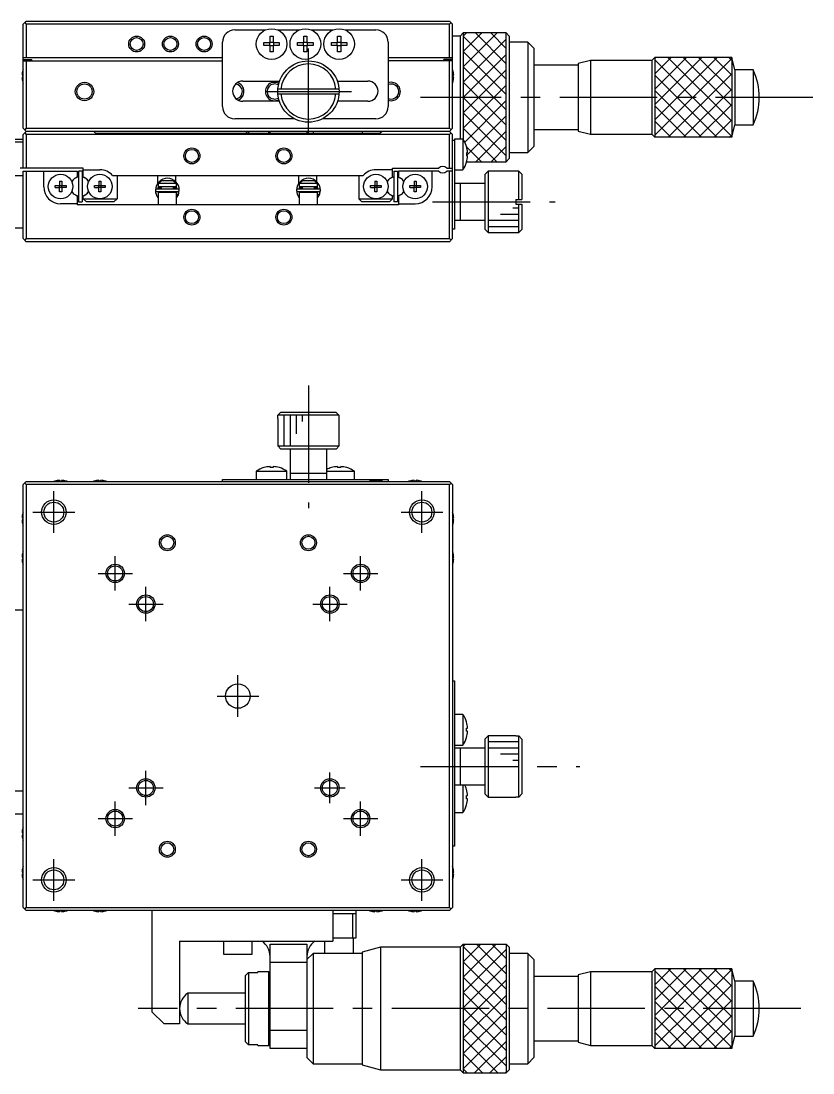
# Model space of a CAD drawing. Extents: x 0 to 444, y -8 to 265.
# Drawn here: x 89.4 to 218.5, y 93.3 to 264.9 of the extents above; entities that cross this region are included whole.
import ezdxf

# ---------------------------------------------------------------- set-up
doc = ezdxf.new("R2010")
doc.units = 0
doc.header["$LTSCALE"] = 0.5
doc.linetypes.add('CENTER', pattern=[50.8, 31.75, -6.35, 6.35, -6.35])
for name, color, linetype in [('MSM_CENTER', 1, 'CENTER'), ('MSM_CONTINUOUS', 7, 'CONTINUOUS'), ('MSM_NARROW', 5, 'CONTINUOUS')]:
    doc.layers.add(name, color=color, linetype=linetype)

msp = doc.modelspace()

# ---------------------------------------------------------------- linework, layer by layer
at = {"layer": 'MSM_CENTER'}
for p, q in [((136.225, 246.45), (136.225, 260.45)), ((129.225, 253.45), (143.225, 253.45)), ((218.475, 252.5), (154.475, 252.5)), ((156.475, 235.45), (176.475, 235.45)), ((136.225, 205.475), (136.225, 185.475)), ((94.725, 181.425), (94.725, 188.225)), ((154.725, 181.425), (154.725, 188.225)), ((91.325, 184.825), (98.125, 184.825)), ((151.325, 184.825), (158.125, 184.825)), ((104.725, 172.025), (104.725, 177.625)), ((144.725, 172.025), (144.725, 177.625)), ((101.925, 174.825), (107.525, 174.825)), ((141.925, 174.825), (147.525, 174.825)), ((109.725, 167.025), (109.725, 172.625)), ((139.725, 167.025), (139.725, 172.625)), ((106.925, 169.825), (112.525, 169.825)), ((136.925, 169.825), (142.525, 169.825)), ((124.725, 151.425), (124.725, 158.225)), ((121.325, 154.825), (128.125, 154.825)), ((109.725, 137.025), (109.725, 142.625)), ((154.475, 143.325), (180.475, 143.325)), ((139.725, 137.325), (139.725, 142.325)), ((106.925, 139.825), (112.525, 139.825)), ((137.225, 139.825), (142.225, 139.825)), ((104.725, 132.025), (104.725, 137.625)), ((144.725, 132.025), (144.725, 137.625)), ((101.925, 134.825), (107.525, 134.825)), ((141.925, 134.825), (147.525, 134.825)), ((94.725, 121.425), (94.725, 128.225)), ((154.725, 121.425), (154.725, 128.225)), ((91.325, 124.825), (98.125, 124.825)), ((151.325, 124.825), (158.125, 124.825)), ((216.475, 103.825), (108.475, 103.825))]:
    msp.add_line(p, q, dxfattribs=at)
at = {"layer": 'MSM_CONTINUOUS'}
for p, q in [((89.725, 264.45), (90.225, 264.95)), ((89.725, 247.45), (89.725, 264.45)), ((89.975, 264.7), (90.225, 264.45)), ((90.225, 264.95), (159.225, 264.95)), ((159.225, 264.45), (90.225, 264.45)), ((90.225, 264.45), (90.225, 258.95)), ((159.225, 264.95), (159.725, 264.45)), ((159.225, 264.45), (159.475, 264.7)), ((159.225, 258.95), (159.225, 264.45)), ((159.725, 247.45), (159.725, 264.45)), ((124.225, 263.5), (129.245204, 263.5)), ((131.204796, 263.5), (134.745204, 263.5)), ((136.704796, 263.5), (140.245204, 263.5)), ((142.204796, 263.5), (147.225, 263.5)), ((161.475, 263), (160.975, 262.5)), ((161.475, 263), (161.475, 245.610394)), ((168.475, 263), (161.475, 263)), ((168.975, 262.5), (168.475, 263)), ((168.475, 242), (168.475, 263)), ((122.225, 251), (122.225, 261.5)), ((128.96641, 260.94), (128.96641, 261.46)), ((128.96641, 261.46), (129.965, 261.46)), ((129.965, 260.94), (128.96641, 260.94)), ((129.923625, 260.94), (129.923625, 261.46)), ((129.965, 262.45859), (130.485, 262.45859)), ((129.965, 261.46), (129.965, 262.45859)), ((129.965, 261.501375), (130.485, 261.501375)), ((129.965, 259.94141), (129.965, 260.94)), ((130.485, 260.898625), (129.965, 260.898625)), ((130.485, 262.45859), (130.485, 261.46)), ((130.485, 261.46), (131.48359, 261.46)), ((130.485, 260.94), (130.485, 259.94141)), ((131.48359, 260.94), (130.485, 260.94)), ((130.526375, 261.46), (130.526375, 260.94)), ((131.48359, 261.46), (131.48359, 260.94)), ((134.46641, 260.94), (134.46641, 261.46)), ((134.46641, 261.46), (135.465, 261.46)), ((135.465, 260.94), (134.46641, 260.94)), ((135.423625, 260.94), (135.423625, 261.46)), ((135.465, 262.45859), (135.985, 262.45859)), ((135.465, 261.46), (135.465, 262.45859)), ((135.465, 261.501375), (135.985, 261.501375)), ((135.465, 259.94141), (135.465, 260.94)), ((135.985, 260.898625), (135.465, 260.898625)), ((135.985, 262.45859), (135.985, 261.46)), ((135.985, 261.46), (136.98359, 261.46)), ((135.985, 260.94), (135.985, 259.94141)), ((136.98359, 260.94), (135.985, 260.94)), ((136.026375, 261.46), (136.026375, 260.94)), ((136.98359, 261.46), (136.98359, 260.94)), ((139.96641, 260.94), (139.96641, 261.46)), ((139.96641, 261.46), (140.965, 261.46)), ((140.965, 260.94), (139.96641, 260.94)), ((140.923625, 260.94), (140.923625, 261.46)), ((140.965, 262.45859), (141.485, 262.45859)), ((140.965, 261.46), (140.965, 262.45859)), ((140.965, 261.501375), (141.485, 261.501375)), ((140.965, 259.94141), (140.965, 260.94)), ((141.485, 260.898625), (140.965, 260.898625)), ((141.485, 262.45859), (141.485, 261.46)), ((141.485, 261.46), (142.48359, 261.46)), ((141.485, 260.94), (141.485, 259.94141)), ((142.48359, 260.94), (141.485, 260.94)), ((141.526375, 261.46), (141.526375, 260.94)), ((142.48359, 261.46), (142.48359, 260.94)), ((149.225, 261.5), (149.225, 251)), ((160.975, 262.5), (159.725, 262.5)), ((160.975, 262.5), (160.975, 245.7)), ((168.975, 262.5), (168.975, 242.5)), ((171.975, 261.5), (168.975, 261.5)), ((171.975, 261.5), (171.975, 243.5)), ((172.975, 260.5), (171.975, 261.5)), ((130.485, 259.94141), (129.965, 259.94141)), ((135.985, 259.94141), (135.465, 259.94141)), ((141.485, 259.94141), (140.965, 259.94141)), ((172.975, 260.5), (172.975, 244.5)), ((122.225, 258.95), (89.725, 258.95)), ((89.725, 258.7), (91.125, 258.7)), ((89.725, 258.45), (122.225, 258.45)), ((90.225, 258.45), (90.225, 247.45)), ((91.125, 258.45), (91.125, 258.7)), ((159.725, 258.95), (149.225, 258.95)), ((159.725, 258.45), (149.225, 258.45)), ((159.725, 258.7), (158.325, 258.7)), ((158.325, 258.45), (158.325, 258.7)), ((159.225, 247.45), (159.225, 258.45)), ((180.225, 257.75), (172.975, 257.75)), ((182.225, 258.5), (180.225, 258)), ((180.225, 258), (180.225, 247)), ((182.225, 258.5), (182.225, 246.5)), ((192.225, 258.5), (182.225, 258.5)), ((192.725, 259), (192.225, 258.5)), ((192.225, 258.5), (192.225, 246.5)), ((192.725, 259), (192.725, 246)), ((205.225, 259), (192.725, 259)), ((205.225, 259), (205.225, 246)), ((205.725, 257), (205.225, 259)), ((89.535141, 256.13), (89.655478, 256.13)), ((89.655478, 255.77), (89.535141, 255.77)), ((89.650856, 256.838616), (89.655478, 256.836361)), ((89.655478, 256.13), (89.655478, 255.77)), ((159.794522, 256.836361), (159.799144, 256.838616)), ((159.794522, 256.13), (159.914859, 256.13)), ((159.794522, 255.77), (159.794522, 256.13)), ((159.914859, 255.77), (159.794522, 255.77)), ((205.725, 257), (205.725, 248)), ((208.711833, 257), (205.725, 257)), ((208.711833, 257), (208.711833, 248)), ((89.655478, 255.063639), (89.650856, 255.061384)), ((125.525, 255.15), (131.522873, 255.15)), ((140.927127, 255.15), (145.925, 255.15)), ((159.799144, 255.061384), (159.794522, 255.063639)), ((141.208974, 253.85), (131.241026, 253.85)), ((131.241026, 253.05), (141.208974, 253.05)), ((131.487912, 251.85), (125.525, 251.85)), ((145.925, 251.85), (140.962088, 251.85)), ((133.945197, 249), (124.225, 249)), ((147.225, 249), (138.504803, 249)), ((90.225, 246.95), (89.725, 247.45)), ((90.225, 247.45), (89.975, 247.2)), ((90.225, 247.45), (159.225, 247.45)), ((159.475, 247.2), (159.225, 247.45)), ((159.725, 247.45), (159.225, 246.95)), ((172.975, 247.25), (180.225, 247.25)), ((205.225, 246), (205.725, 248)), ((205.725, 248), (208.711833, 248)), ((71.225, 245.7), (89.725, 245.7)), ((89.725, 246.45), (90.225, 246.95)), ((89.725, 240.95), (89.725, 246.45)), ((89.975, 246.7), (90.225, 246.45)), ((159.225, 246.95), (90.225, 246.95)), ((159.225, 246.45), (90.225, 246.45)), ((90.225, 246.45), (90.225, 240.95)), ((101.225, 246.95), (101.575, 246.6)), ((147.875, 246.6), (101.575, 246.6)), ((126.025, 246.95), (126.375, 246.6)), ((126.475, 246.95), (126.475, 246.6)), ((129.775, 246.6), (129.775, 246.95)), ((129.875, 246.6), (129.975, 246.7)), ((129.975, 246.6), (129.975, 246.95)), ((135.975, 246.95), (135.975, 246.6)), ((136.975, 246.95), (136.975, 246.6)), ((144.975, 246.95), (144.975, 246.6)), ((148.225, 246.95), (147.875, 246.6)), ((147.975, 246.95), (147.975, 246.7)), ((159.725, 246.45), (159.225, 246.95)), ((159.225, 246.45), (159.475, 246.7)), ((159.225, 240.95), (159.225, 246.45)), ((159.725, 229.45), (159.725, 246.45)), ((159.725, 245.5), (160.025, 245.5)), ((161.416657, 245.7), (160.025, 245.7)), ((160.025, 245.7), (160.025, 231)), ((161.416657, 245.7), (161.416657, 240.7)), ((180.225, 247), (182.225, 246.5)), ((182.225, 246.5), (192.225, 246.5)), ((192.225, 246.5), (192.725, 246)), ((205.225, 246), (192.725, 246)), ((89.725, 245.2), (85.225, 245.2)), ((161.987581, 244.45859), (161.994436, 244.461933)), ((171.975, 243.5), (172.975, 244.5)), ((162.167483, 243.46), (161.987581, 243.46)), ((161.987581, 243.46), (161.987581, 242.94)), ((162.159953, 242.94), (161.987581, 242.94)), ((162.004249, 242), (168.475, 242)), ((168.475, 242), (168.975, 242.5)), ((168.975, 243.5), (171.975, 243.5)), ((89.225, 241), (89.725, 241)), ((99.525, 240.95), (89.725, 240.95)), ((89.725, 229.45), (89.725, 240.45)), ((89.725, 240.45), (98.525, 240.45)), ((90.225, 240.45), (90.225, 229.45)), ((93.075, 237.9), (93.075, 240.45)), ((98.525, 240.45), (98.525, 239.494412)), ((98.725, 240.45), (98.725, 235.45)), ((99.325, 240.45), (98.725, 240.45)), ((99.325002, 240.45), (99.325002, 235.45)), ((99.525, 239.494412), (99.525, 240.95)), ((99.525, 240.7), (102.225, 240.7)), ((149.925, 240.7), (147.225, 240.7)), ((149.925, 240.95), (157.463562, 240.95)), ((149.925, 239.494412), (149.925, 240.95)), ((150.125, 240.45), (150.125, 235.45)), ((150.125, 240.45), (150.725, 240.45)), ((150.725, 240.45), (150.725, 235.45)), ((150.925, 240.45), (150.925, 239.494412)), ((157.463562, 240.45), (150.925, 240.45)), ((156.375, 237.9), (156.375, 240.45)), ((158.786438, 240.95), (159.725, 240.95)), ((159.725, 240.45), (158.786438, 240.45)), ((159.225, 229.45), (159.225, 240.45)), ((160.025, 240.7), (161.416657, 240.7)), ((161.994436, 241.938067), (161.987581, 241.94141)), ((165.525, 240.45), (165.025, 239.95)), ((170.525, 240.45), (165.525, 240.45)), ((165.525, 240.45), (165.525, 230.45)), ((170.525, 235.85), (170.525, 240.45)), ((171.025, 239.95), (170.525, 240.45)), ((71.225, 239.75), (89.725, 239.75)), ((95.645, 238.836361), (96.005, 238.836361)), ((95.645, 238.836361), (95.645, 238.13)), ((96.005, 238.836361), (96.005, 238.13)), ((98.525, 239.494412), (98.23125, 239.324815)), ((99.81875, 239.324815), (99.525, 239.494412)), ((102.045, 238.836361), (102.405, 238.836361)), ((102.045, 238.836361), (102.045, 238.13)), ((102.405, 238.836361), (102.405, 238.13)), ((104.304062, 239.75), (145.145938, 239.75)), ((105.025, 239.75), (105.025, 235.95)), ((111.625, 239.75), (111.625, 238.432073)), ((111.779317, 238.45), (112.308485, 238.95)), ((112.308485, 238.95), (114.141515, 238.95)), ((114.141515, 238.95), (114.670683, 238.45)), ((114.625, 238.701317), (114.625, 239.75)), ((134.625, 239.75), (134.625, 238.432073)), ((134.779317, 238.45), (135.308485, 238.95)), ((135.308485, 238.95), (137.141515, 238.95)), ((137.141515, 238.95), (137.670683, 238.45)), ((137.625, 238.701317), (137.625, 239.75)), ((144.425, 239.75), (144.425, 235.95)), ((147.045, 238.836361), (147.405, 238.836361)), ((147.045, 238.836361), (147.045, 238.13)), ((147.405, 238.836361), (147.405, 238.13)), ((149.63125, 239.324815), (149.925, 239.494412)), ((150.925, 239.494412), (151.21875, 239.324815)), ((153.445, 238.836361), (153.805, 238.836361)), ((153.445, 238.836361), (153.445, 238.13)), ((153.805, 238.836361), (153.805, 238.13)), ((165.025, 230.95), (165.025, 239.95)), ((171.025, 239.95), (171.025, 235.85)), ((94.938639, 238.13), (95.645, 238.13)), ((94.938639, 237.77), (94.938639, 238.13)), ((94.938639, 237.77), (95.645, 237.77)), ((95.655372, 238.119628), (95.645, 238.13)), ((95.655372, 237.780372), (95.645, 237.77)), ((95.645, 237.063639), (95.645, 237.77)), ((96.005, 237.063639), (95.645, 237.063639)), ((95.655372, 238.119628), (95.994628, 238.119628)), ((95.655372, 237.780372), (95.655372, 238.119628)), ((95.994628, 237.780372), (95.655372, 237.780372)), ((95.994628, 238.119628), (96.005, 238.13)), ((95.994628, 238.119628), (95.994628, 237.780372)), ((95.994628, 237.780372), (96.005, 237.77)), ((96.005, 238.13), (96.711361, 238.13)), ((96.005, 237.77), (96.005, 237.063639)), ((96.711361, 237.77), (96.005, 237.77)), ((96.711361, 238.13), (96.711361, 237.77)), ((101.338639, 238.13), (102.045, 238.13)), ((101.338639, 237.77), (101.338639, 238.13)), ((101.338639, 237.77), (102.045, 237.77)), ((102.055372, 238.119628), (102.045, 238.13)), ((102.055372, 237.780372), (102.045, 237.77)), ((102.045, 237.063639), (102.045, 237.77)), ((102.405, 237.063639), (102.045, 237.063639)), ((102.055372, 238.119628), (102.394628, 238.119628)), ((102.055372, 237.780372), (102.055372, 238.119628)), ((102.394628, 237.780372), (102.055372, 237.780372)), ((102.394628, 238.119628), (102.405, 238.13)), ((102.394628, 238.119628), (102.394628, 237.780372)), ((102.394628, 237.780372), (102.405, 237.77)), ((102.405, 238.13), (103.111361, 238.13)), ((102.405, 237.77), (102.405, 237.063639)), ((103.111361, 237.77), (102.405, 237.77)), ((103.111361, 238.13), (103.111361, 237.77)), ((114.984909, 237.538494), (111.484909, 237.538494)), ((111.484909, 237.148494), (114.984909, 237.148494)), ((111.691596, 237.538548), (111.802142, 237.950149)), ((111.725, 238.45), (111.725, 237.95)), ((114.725, 238.45), (111.725, 238.45)), ((111.725, 237.95), (114.725, 237.95)), ((114.725, 236.95), (111.725, 236.95)), ((111.725, 236.95), (111.725, 234.95)), ((111.733123, 237.75), (112.225, 237.75)), ((111.799638, 236.950019), (111.800663, 236.95277)), ((111.800663, 236.95277), (111.806354, 236.966743)), ((111.806354, 236.966743), (111.812745, 236.980409)), ((111.812745, 236.980409), (111.819817, 236.993733)), ((111.819817, 236.993733), (111.827551, 237.006682)), ((111.827551, 237.006682), (111.835924, 237.019223)), ((111.835924, 237.019223), (111.844914, 237.031327)), ((111.844914, 237.031327), (111.854497, 237.042964)), ((111.854497, 237.042964), (111.864647, 237.054106)), ((111.864647, 237.054106), (111.875336, 237.064726)), ((111.875336, 237.064726), (111.886538, 237.074801)), ((111.886538, 237.074801), (111.898223, 237.084307)), ((111.898223, 237.084307), (111.91036, 237.093222)), ((111.91036, 237.093222), (111.92292, 237.101527)), ((111.92292, 237.101527), (111.935871, 237.109202)), ((111.935871, 237.109202), (111.949181, 237.116231)), ((111.949181, 237.116231), (111.962816, 237.122599)), ((111.962816, 237.122599), (111.976744, 237.128292)), ((111.976744, 237.128292), (111.99093, 237.133297)), ((111.99093, 237.133297), (112.005341, 237.137604)), ((112.005341, 237.137604), (112.019943, 237.141205)), ((112.019943, 237.141205), (112.034699, 237.144091)), ((112.034699, 237.144091), (112.049577, 237.146256)), ((112.049577, 237.146256), (112.064539, 237.147697)), ((112.064539, 237.147697), (112.079552, 237.14841)), ((112.079552, 237.14841), (112.086589, 237.148494)), ((112.125, 237.75), (112.125, 237.538494)), ((112.125, 237.148494), (112.125, 236.95)), ((112.225, 237.95), (112.225, 237.538494)), ((112.225, 237.148494), (112.225, 236.95)), ((114.225, 237.538494), (114.225, 237.95)), ((114.225, 237.75), (114.625, 237.75)), ((114.225, 236.95), (114.225, 237.148494)), ((114.383228, 237.148494), (114.397462, 237.14816)), ((114.397462, 237.14816), (114.412451, 237.147098)), ((114.412451, 237.147098), (114.427369, 237.145311)), ((114.427369, 237.145311), (114.442181, 237.142802)), ((114.442181, 237.142802), (114.456853, 237.139578)), ((114.456853, 237.139578), (114.471349, 237.135646)), ((114.471349, 237.135646), (114.485635, 237.131013)), ((114.485635, 237.131013), (114.499678, 237.125691)), ((114.499678, 237.125691), (114.513444, 237.119691)), ((114.513444, 237.119691), (114.526901, 237.113027)), ((114.526901, 237.113027), (114.540015, 237.105712)), ((114.540015, 237.105712), (114.552755, 237.097764)), ((114.552755, 237.097764), (114.56509, 237.089199)), ((114.56509, 237.089199), (114.576989, 237.080037)), ((114.576989, 237.080037), (114.588423, 237.070299)), ((114.588423, 237.070299), (114.599363, 237.060006)), ((114.599363, 237.060006), (114.609781, 237.049183)), ((114.609781, 237.049183), (114.619649, 237.037853)), ((114.619649, 237.037853), (114.628944, 237.026043)), ((114.625, 237.75), (114.625, 237.95)), ((114.628944, 237.026043), (114.637638, 237.013781)), ((114.637638, 237.013781), (114.64571, 237.001097)), ((114.64571, 237.001097), (114.653138, 236.98802)), ((114.653138, 236.98802), (114.6599, 236.974582)), ((114.6599, 236.974582), (114.665978, 236.960817)), ((114.665978, 236.960817), (114.670178, 236.950023)), ((114.667321, 237.95019), (114.778536, 237.538515)), ((114.725, 237.95), (114.725, 238.45)), ((114.725, 234.95), (114.725, 236.95)), ((115.012204, 237.141862), (115.008279, 237.15001)), ((115.009342, 236.54923), (115.178626, 237.316346)), ((115.026115, 237.110489), (115.012204, 237.141862)), ((115.038441, 237.078473), (115.026115, 237.110489)), ((115.04915, 237.045893), (115.038441, 237.078473)), ((115.058217, 237.012829), (115.04915, 237.045893)), ((115.065621, 236.97936), (115.058217, 237.012829)), ((115.071344, 236.94557), (115.065621, 236.97936)), ((115.075371, 236.911541), (115.071344, 236.94557)), ((115.077693, 236.877357), (115.075371, 236.911541)), ((115.077203, 236.808853), (115.078304, 236.843099)), ((115.078304, 236.843099), (115.077693, 236.877357)), ((137.984909, 237.538494), (134.484909, 237.538494)), ((134.484909, 237.148494), (137.984909, 237.148494)), ((134.691596, 237.538548), (134.802142, 237.950149)), ((134.725, 238.45), (134.725, 237.95)), ((137.725, 238.45), (134.725, 238.45)), ((134.725, 237.95), (137.725, 237.95)), ((137.725, 236.95), (134.725, 236.95)), ((134.725, 236.95), (134.725, 234.95)), ((134.733123, 237.75), (135.225, 237.75)), ((134.799638, 236.950019), (134.800663, 236.95277)), ((134.800663, 236.95277), (134.806354, 236.966743)), ((134.806354, 236.966743), (134.812745, 236.980409)), ((134.812745, 236.980409), (134.819817, 236.993733)), ((134.819817, 236.993733), (134.827551, 237.006682)), ((134.827551, 237.006682), (134.835924, 237.019223)), ((134.835924, 237.019223), (134.844914, 237.031327)), ((134.844914, 237.031327), (134.854497, 237.042964)), ((134.854497, 237.042964), (134.864647, 237.054106)), ((134.864647, 237.054106), (134.875336, 237.064726)), ((134.875336, 237.064726), (134.886538, 237.074801)), ((134.886538, 237.074801), (134.898223, 237.084307)), ((134.898223, 237.084307), (134.91036, 237.093222)), ((134.91036, 237.093222), (134.92292, 237.101527)), ((134.92292, 237.101527), (134.935871, 237.109202)), ((134.935871, 237.109202), (134.949181, 237.116231)), ((134.949181, 237.116231), (134.962816, 237.122599)), ((134.962816, 237.122599), (134.976744, 237.128292)), ((134.976744, 237.128292), (134.99093, 237.133297)), ((134.99093, 237.133297), (135.005341, 237.137604)), ((135.005341, 237.137604), (135.019943, 237.141205)), ((135.019943, 237.141205), (135.034699, 237.144091)), ((135.034699, 237.144091), (135.049577, 237.146256)), ((135.049577, 237.146256), (135.064539, 237.147697)), ((135.064539, 237.147697), (135.079552, 237.14841)), ((135.079552, 237.14841), (135.086589, 237.148494)), ((135.125, 237.75), (135.125, 237.538494)), ((135.125, 237.148494), (135.125, 236.95)), ((135.225, 237.95), (135.225, 237.538494)), ((135.225, 237.148494), (135.225, 236.95)), ((137.225, 237.538494), (137.225, 237.95)), ((137.225, 237.75), (137.625, 237.75)), ((137.225, 236.95), (137.225, 237.148494)), ((137.383228, 237.148494), (137.397462, 237.14816)), ((137.397462, 237.14816), (137.412451, 237.147098)), ((137.412451, 237.147098), (137.427369, 237.145311)), ((137.427369, 237.145311), (137.442181, 237.142802)), ((137.442181, 237.142802), (137.456853, 237.139578)), ((137.456853, 237.139578), (137.471349, 237.135646)), ((137.471349, 237.135646), (137.485635, 237.131013)), ((137.485635, 237.131013), (137.499678, 237.125691)), ((137.499678, 237.125691), (137.513444, 237.119691)), ((137.513444, 237.119691), (137.526901, 237.113027)), ((137.526901, 237.113027), (137.540015, 237.105712)), ((137.540015, 237.105712), (137.552755, 237.097764)), ((137.552755, 237.097764), (137.56509, 237.089199)), ((137.56509, 237.089199), (137.576989, 237.080037)), ((137.576989, 237.080037), (137.588423, 237.070299)), ((137.588423, 237.070299), (137.599363, 237.060006)), ((137.599363, 237.060006), (137.609781, 237.049183)), ((137.609781, 237.049183), (137.619649, 237.037853)), ((137.619649, 237.037853), (137.628944, 237.026043)), ((137.625, 237.75), (137.625, 237.95)), ((137.628944, 237.026043), (137.637638, 237.013781)), ((137.637638, 237.013781), (137.64571, 237.001097)), ((137.64571, 237.001097), (137.653138, 236.98802)), ((137.653138, 236.98802), (137.6599, 236.974582)), ((137.6599, 236.974582), (137.665978, 236.960817)), ((137.665978, 236.960817), (137.670178, 236.950023)), ((137.667321, 237.95019), (137.778536, 237.538515)), ((137.725, 237.95), (137.725, 238.45)), ((137.725, 234.95), (137.725, 236.95)), ((138.012204, 237.141862), (138.008279, 237.15001)), ((138.026115, 237.110489), (138.012204, 237.141862)), ((138.017969, 236.568807), (138.178626, 237.316346)), ((138.038441, 237.078473), (138.026115, 237.110489)), ((138.04915, 237.045893), (138.038441, 237.078473)), ((138.058217, 237.012829), (138.04915, 237.045893)), ((138.065621, 236.97936), (138.058217, 237.012829)), ((138.071344, 236.94557), (138.065621, 236.97936)), ((138.075371, 236.911541), (138.071344, 236.94557)), ((138.077693, 236.877357), (138.075371, 236.911541)), ((138.077203, 236.808853), (138.078304, 236.843099)), ((138.078304, 236.843099), (138.077693, 236.877357)), ((146.338639, 238.13), (147.045, 238.13)), ((146.338639, 237.77), (146.338639, 238.13)), ((146.338639, 237.77), (147.045, 237.77)), ((147.055372, 238.119628), (147.045, 238.13)), ((147.055372, 237.780372), (147.045, 237.77)), ((147.045, 237.063639), (147.045, 237.77)), ((147.405, 237.063639), (147.045, 237.063639)), ((147.055372, 238.119628), (147.394628, 238.119628)), ((147.055372, 237.780372), (147.055372, 238.119628)), ((147.394628, 237.780372), (147.055372, 237.780372)), ((147.394628, 238.119628), (147.405, 238.13)), ((147.394628, 238.119628), (147.394628, 237.780372)), ((147.394628, 237.780372), (147.405, 237.77)), ((147.405, 238.13), (148.111361, 238.13)), ((147.405, 237.77), (147.405, 237.063639)), ((148.111361, 237.77), (147.405, 237.77)), ((148.111361, 238.13), (148.111361, 237.77)), ((152.738639, 238.13), (153.445, 238.13)), ((152.738639, 237.77), (152.738639, 238.13)), ((152.738639, 237.77), (153.445, 237.77)), ((153.455372, 238.119628), (153.445, 238.13)), ((153.455372, 237.780372), (153.445, 237.77)), ((153.445, 237.063639), (153.445, 237.77)), ((153.805, 237.063639), (153.445, 237.063639)), ((153.455372, 238.119628), (153.794628, 238.119628)), ((153.455372, 237.780372), (153.455372, 238.119628)), ((153.794628, 237.780372), (153.455372, 237.780372)), ((153.794628, 238.119628), (153.805, 238.13)), ((153.794628, 238.119628), (153.794628, 237.780372)), ((153.794628, 237.780372), (153.805, 237.77)), ((153.805, 238.13), (154.511361, 238.13)), ((153.805, 237.77), (153.805, 237.063639)), ((154.511361, 237.77), (153.805, 237.77)), ((154.511361, 238.13), (154.511361, 237.77)), ((165.025, 238.45), (160.025, 238.45)), ((161.025, 232.45), (161.025, 238.45)), ((98.525, 235.15), (95.825, 235.15)), ((98.23125, 236.575185), (98.525, 236.405588)), ((98.525, 236.405588), (98.525, 234.95)), ((98.725, 235.45), (99.325, 235.45)), ((99.525, 236.405588), (99.81875, 236.575185)), ((99.525, 235.95), (99.525, 236.405588)), ((100.025, 235.45), (99.525, 235.95)), ((99.525, 235.95), (105.025, 235.95)), ((104.525, 235.45), (100.025, 235.45)), ((105.025, 235.95), (104.525, 235.45)), ((111.424539, 236.634698), (111.446835, 236.578106)), ((111.424978, 236.636351), (111.425405, 236.635039)), ((111.446566, 236.579374), (111.447885, 236.579926)), ((111.447097, 236.581837), (111.446567, 236.579372)), ((111.446835, 236.578106), (111.446567, 236.579372)), ((111.451775, 236.570697), (111.451651, 236.569238)), ((115.018246, 236.569421), (114.72499, 236.6737)), ((114.736398, 236.678089), (114.725, 236.684268)), ((114.725223, 236.095563), (115.022171, 236.578526)), ((114.748513, 236.671755), (114.736398, 236.678089)), ((114.761263, 236.665308), (114.748513, 236.671755)), ((114.774565, 236.65879), (114.761263, 236.665308)), ((114.788328, 236.652246), (114.774565, 236.65879)), ((114.802461, 236.645719), (114.788328, 236.652246)), ((114.81687, 236.639253), (114.802461, 236.645719)), ((114.831458, 236.632891), (114.81687, 236.639253)), ((114.846128, 236.626675), (114.831458, 236.632891)), ((114.860781, 236.620647), (114.846128, 236.626675)), ((114.875321, 236.614848), (114.860781, 236.620647)), ((114.889649, 236.609315), (114.875321, 236.614848)), ((114.90367, 236.604087), (114.889649, 236.609315)), ((114.917291, 236.599197), (114.90367, 236.604087)), ((114.93042, 236.594679), (114.917291, 236.599197)), ((114.94297, 236.590562), (114.93042, 236.594679)), ((114.954857, 236.586875), (114.94297, 236.590562)), ((114.966001, 236.583641), (114.954857, 236.586875)), ((114.976328, 236.580883), (114.966001, 236.583641)), ((114.985769, 236.578619), (114.976328, 236.580883)), ((114.994261, 236.576864), (114.985769, 236.578619)), ((115.001747, 236.57563), (114.994261, 236.576864)), ((115.008177, 236.574924), (115.001747, 236.57563)), ((115.013509, 236.574753), (115.008177, 236.574924)), ((115.017706, 236.575116), (115.013509, 236.574753)), ((115.020741, 236.576011), (115.017706, 236.575116)), ((115.022593, 236.577433), (115.020741, 236.576011)), ((115.02325, 236.579372), (115.022593, 236.577433)), ((115.022982, 236.578106), (115.035057, 236.608283)), ((115.035057, 236.608283), (115.046239, 236.640714)), ((115.046239, 236.640714), (115.055784, 236.673654)), ((115.055784, 236.673654), (115.06367, 236.70702)), ((115.06367, 236.70702), (115.069877, 236.74073)), ((115.069877, 236.74073), (115.074392, 236.774702)), ((115.074392, 236.774702), (115.077203, 236.808853)), ((134.424539, 236.634698), (134.446835, 236.578106)), ((134.424978, 236.636351), (134.425405, 236.635039)), ((134.446566, 236.579374), (134.447885, 236.579926)), ((134.447097, 236.581837), (134.446567, 236.579372)), ((134.446835, 236.578106), (134.446567, 236.579372)), ((134.447726, 236.578338), (134.462103, 236.545608)), ((138.018246, 236.569421), (137.72499, 236.6737)), ((137.736398, 236.678089), (137.725, 236.684268)), ((137.725223, 236.095563), (138.022171, 236.578526)), ((137.748513, 236.671755), (137.736398, 236.678089)), ((137.761263, 236.665308), (137.748513, 236.671755)), ((137.774565, 236.65879), (137.761263, 236.665308)), ((137.788328, 236.652246), (137.774565, 236.65879)), ((137.802461, 236.645719), (137.788328, 236.652246)), ((137.81687, 236.639253), (137.802461, 236.645719)), ((137.831458, 236.632891), (137.81687, 236.639253)), ((137.846128, 236.626675), (137.831458, 236.632891)), ((137.860781, 236.620647), (137.846128, 236.626675)), ((137.875321, 236.614848), (137.860781, 236.620647)), ((137.889649, 236.609315), (137.875321, 236.614848)), ((137.90367, 236.604087), (137.889649, 236.609315)), ((137.917291, 236.599197), (137.90367, 236.604087)), ((137.93042, 236.594679), (137.917291, 236.599197)), ((137.94297, 236.590562), (137.93042, 236.594679)), ((137.954857, 236.586875), (137.94297, 236.590562)), ((137.966001, 236.583641), (137.954857, 236.586875)), ((137.976328, 236.580883), (137.966001, 236.583641)), ((137.985769, 236.578619), (137.976328, 236.580883)), ((137.994261, 236.576864), (137.985769, 236.578619)), ((138.001747, 236.57563), (137.994261, 236.576864)), ((138.008177, 236.574924), (138.001747, 236.57563)), ((138.013509, 236.574753), (138.008177, 236.574924)), ((138.009342, 236.54923), (138.017969, 236.568807)), ((138.017706, 236.575116), (138.013509, 236.574753)), ((138.020741, 236.576011), (138.017706, 236.575116)), ((138.022593, 236.577433), (138.020741, 236.576011)), ((138.02325, 236.579372), (138.022593, 236.577433)), ((138.022982, 236.578106), (138.035057, 236.608283)), ((138.035057, 236.608283), (138.046239, 236.640714)), ((138.046239, 236.640714), (138.055784, 236.673654)), ((138.055784, 236.673654), (138.06367, 236.70702)), ((138.06367, 236.70702), (138.069877, 236.74073)), ((138.069877, 236.74073), (138.074392, 236.774702)), ((138.074392, 236.774702), (138.077203, 236.808853)), ((144.925, 235.45), (144.425, 235.95)), ((144.425, 235.95), (149.925, 235.95)), ((149.425, 235.45), (144.925, 235.45)), ((149.425, 235.45), (149.925, 235.95)), ((149.925, 236.405588), (149.63125, 236.575185)), ((149.925, 235.95), (149.925, 236.405588)), ((150.725, 235.45), (150.125, 235.45)), ((151.21875, 236.575185), (150.925, 236.405588)), ((150.925, 236.405588), (150.925, 234.95)), ((150.925, 235.15), (153.625, 235.15)), ((170.025, 235.85), (171.025, 235.85)), ((170.025, 235.85), (170.025, 235.05)), ((150.925, 234.95), (98.525, 234.95)), ((170.025, 235.05), (171.025, 235.05)), ((170.525, 230.45), (170.525, 235.05)), ((171.025, 235.05), (171.025, 230.95)), ((160.025, 232.45), (165.025, 232.45)), ((89.725, 231.15), (71.225, 231.15)), ((160.025, 231), (159.725, 231)), ((165.025, 230.95), (165.525, 230.45)), ((165.525, 230.45), (170.525, 230.45)), ((170.525, 230.45), (171.025, 230.95)), ((90.225, 228.95), (89.725, 229.45)), ((90.225, 229.45), (89.975, 229.2)), ((90.225, 229.45), (159.225, 229.45)), ((159.225, 228.95), (90.225, 228.95)), ((159.475, 229.2), (159.225, 229.45)), ((159.725, 229.45), (159.225, 228.95)), ((131.241026, 200.625), (131.742813, 201.125)), ((131.742813, 201.125), (140.707187, 201.125)), ((140.707187, 201.125), (141.208974, 200.625)), ((131.225, 200.125), (131.225, 195.625)), ((131.225, 200.125), (131.241026, 200.125)), ((141.208974, 200.625), (131.241026, 200.625)), ((131.241026, 200.125), (131.241026, 200.625)), ((141.208974, 200.625), (141.208974, 200.125)), ((141.208974, 200.125), (141.225, 200.125)), ((141.225, 195.625), (141.225, 200.125)), ((131.225, 195.625), (141.225, 195.625)), ((131.225, 195.625), (131.725, 195.125)), ((140.725, 195.125), (131.725, 195.125)), ((133.225, 195.125), (133.225, 190.125)), ((139.225, 190.125), (139.225, 195.125)), ((140.725, 195.125), (141.225, 195.625)), ((129.965, 192.087581), (129.965, 192.259953)), ((130.485, 192.259953), (130.485, 192.087581)), ((140.965, 192.087581), (140.965, 192.259953)), ((141.485, 192.259953), (141.485, 192.087581)), ((127.725, 191.516657), (132.725, 191.516657)), ((127.725, 191.516657), (127.725, 190.125)), ((128.96641, 192.087581), (128.963067, 192.094436)), ((130.485, 192.087581), (129.965, 192.087581)), ((131.486933, 192.094436), (131.48359, 192.087581)), ((132.725, 190.125), (132.725, 191.516657)), ((139.225, 191.125), (133.225, 191.125)), ((139.225, 191.516657), (143.725, 191.516657)), ((139.96641, 192.087581), (139.963067, 192.094436)), ((141.485, 192.087581), (140.965, 192.087581)), ((142.486933, 192.094436), (142.48359, 192.087581)), ((143.725, 190.125), (143.725, 191.516657)), ((90.225, 189.825), (89.725, 189.325)), ((89.725, 120.325), (89.725, 189.325)), ((90.225, 189.325), (89.975, 189.575)), ((90.225, 189.825), (159.225, 189.825)), ((90.225, 189.325), (90.225, 120.325)), ((159.225, 189.325), (90.225, 189.325)), ((94.938639, 189.894522), (94.936384, 189.899144)), ((95.645, 189.894522), (95.645, 190.014859)), ((96.005, 189.894522), (95.645, 189.894522)), ((96.005, 190.014859), (96.005, 189.894522)), ((96.713616, 189.899144), (96.711361, 189.894522)), ((101.338639, 189.894522), (101.336384, 189.899144)), ((102.045, 189.894522), (102.045, 190.014859)), ((102.405, 189.894522), (102.045, 189.894522)), ((102.405, 190.014859), (102.405, 189.894522)), ((103.113616, 189.899144), (103.111361, 189.894522)), ((122.225, 189.825), (122.225, 190.125)), ((122.225, 190.125), (149.225, 190.125)), ((146.338639, 189.894522), (146.336384, 189.899144)), ((147.045, 189.894522), (147.045, 190.014859)), ((147.405, 189.894522), (147.045, 189.894522)), ((147.405, 190.014859), (147.405, 189.894522)), ((148.113616, 189.899144), (148.111361, 189.894522)), ((149.225, 190.125), (149.225, 189.825)), ((152.738639, 189.894522), (152.736384, 189.899144)), ((153.445, 189.894522), (153.445, 190.014859)), ((153.805, 189.894522), (153.445, 189.894522)), ((153.805, 190.014859), (153.805, 189.894522)), ((154.513616, 189.899144), (154.511361, 189.894522)), ((159.725, 189.325), (159.225, 189.825)), ((159.225, 189.325), (159.475, 189.575)), ((159.225, 120.325), (159.225, 189.325)), ((159.725, 189.325), (159.725, 120.325)), ((89.535141, 183.905), (89.655478, 183.905)), ((89.650856, 184.613616), (89.655478, 184.611361)), ((89.655478, 183.905), (89.655478, 183.545)), ((159.794522, 184.611361), (159.799144, 184.613616)), ((159.794522, 183.545), (159.794522, 183.905)), ((159.794522, 183.905), (159.914859, 183.905)), ((89.655478, 183.545), (89.535141, 183.545)), ((89.655478, 182.838639), (89.650856, 182.836384)), ((159.914859, 183.545), (159.794522, 183.545)), ((159.799144, 182.836384), (159.794522, 182.838639)), ((89.535141, 177.505), (89.655478, 177.505)), ((89.655478, 177.145), (89.535141, 177.145)), ((89.650856, 178.213616), (89.655478, 178.211361)), ((89.655478, 177.505), (89.655478, 177.145)), ((159.794522, 178.211361), (159.799144, 178.213616)), ((159.794522, 177.145), (159.794522, 177.505)), ((159.794522, 177.505), (159.914859, 177.505)), ((159.914859, 177.145), (159.794522, 177.145)), ((89.655478, 176.438639), (89.650856, 176.436384)), ((159.799144, 176.436384), (159.794522, 176.438639)), ((89.725, 168.825), (73.225, 168.825)), ((159.725, 157.325), (160.025, 157.325)), ((160.025, 157.325), (160.025, 130.325)), ((161.416657, 151.825), (160.025, 151.825)), ((161.416657, 151.825), (161.416657, 146.825)), ((161.987581, 150.58359), (161.994436, 150.586933)), ((161.987581, 149.585), (162.159953, 149.585)), ((161.987581, 149.065), (161.987581, 149.585)), ((162.159953, 149.065), (161.987581, 149.065)), ((161.994436, 148.063067), (161.987581, 148.06641)), ((165.525, 148.325), (165.025, 147.825)), ((165.025, 138.825), (165.025, 147.825)), ((165.525, 148.325), (165.525, 138.325)), ((170.025, 148.325), (165.525, 148.325)), ((170.025, 148.325), (170.025, 148.308974)), ((170.025, 148.308974), (170.525, 148.308974)), ((170.525, 138.341026), (170.525, 148.308974)), ((170.525, 148.308974), (171.025, 147.807187)), ((171.025, 147.807187), (171.025, 138.842813)), ((160.025, 146.825), (161.416657, 146.825)), ((165.025, 146.325), (160.025, 146.325)), ((161.025, 140.325), (161.025, 146.325)), ((89.725, 139.325), (84.725, 139.325)), ((160.025, 140.325), (165.025, 140.325)), ((161.416657, 140.325), (161.416657, 135.825)), ((161.987581, 139.58359), (161.994436, 139.586933)), ((161.987581, 138.585), (162.159953, 138.585)), ((161.987581, 138.065), (161.987581, 138.585)), ((162.159953, 138.065), (161.987581, 138.065)), ((165.025, 138.825), (165.525, 138.325)), ((165.525, 138.325), (170.025, 138.325)), ((170.525, 138.341026), (170.025, 138.341026)), ((170.025, 138.341026), (170.025, 138.325)), ((171.025, 138.842813), (170.525, 138.341026)), ((160.025, 135.825), (161.416657, 135.825)), ((161.994436, 137.063067), (161.987581, 137.06641)), ((89.725, 135.575), (85.225, 135.575)), ((89.535141, 132.505), (89.655478, 132.505)), ((89.650856, 133.213616), (89.655478, 133.211361)), ((89.655478, 132.505), (89.655478, 132.145)), ((89.655478, 132.145), (89.535141, 132.145)), ((89.655478, 131.438639), (89.650856, 131.436384)), ((160.025, 130.325), (159.725, 130.325)), ((89.535141, 126.105), (89.655478, 126.105)), ((89.655478, 125.745), (89.535141, 125.745)), ((89.650856, 126.813616), (89.655478, 126.811361)), ((89.655478, 126.105), (89.655478, 125.745)), ((159.794522, 126.811361), (159.799144, 126.813616)), ((159.794522, 125.745), (159.794522, 126.105)), ((159.794522, 126.105), (159.914859, 126.105)), ((159.914859, 125.745), (159.794522, 125.745)), ((89.655478, 125.038639), (89.650856, 125.036384)), ((159.799144, 125.036384), (159.794522, 125.038639)), ((89.725, 120.325), (90.225, 119.825)), ((89.975, 120.075), (90.225, 120.325)), ((90.225, 120.325), (159.225, 120.325)), ((159.475, 120.075), (159.225, 120.325)), ((159.225, 119.825), (159.725, 120.325)), ((159.225, 119.825), (90.225, 119.825)), ((94.936384, 119.750856), (94.938639, 119.755478)), ((95.645, 119.755478), (96.005, 119.755478)), ((95.645, 119.635141), (95.645, 119.755478)), ((96.005, 119.755478), (96.005, 119.635141)), ((96.711361, 119.755478), (96.713616, 119.750856)), ((101.336384, 119.750856), (101.338639, 119.755478)), ((102.045, 119.755478), (102.405, 119.755478)), ((102.045, 119.635141), (102.045, 119.755478)), ((102.405, 119.755478), (102.405, 119.635141)), ((103.111361, 119.755478), (103.113616, 119.750856)), ((110.725, 119.825), (110.725, 103.325)), ((140.225, 119.825), (140.225, 114.825)), ((140.225, 119.325), (143.975, 119.325)), ((143.475, 115.325), (143.475, 119.325)), ((143.975, 119.825), (143.975, 115.325)), ((146.336384, 119.750856), (146.338639, 119.755478)), ((147.045, 119.755478), (147.405, 119.755478)), ((147.045, 119.635141), (147.045, 119.755478)), ((147.405, 119.755478), (147.405, 119.635141)), ((148.111361, 119.755478), (148.113616, 119.750856)), ((152.736384, 119.750856), (152.738639, 119.755478)), ((153.445, 119.755478), (153.805, 119.755478)), ((153.445, 119.635141), (153.445, 119.755478)), ((153.805, 119.755478), (153.805, 119.635141)), ((154.511361, 119.755478), (154.513616, 119.750856)), ((143.975, 115.325), (140.225, 115.325)), ((143.575, 112.825), (143.575, 115.325)), ((115.225, 114.825), (140.225, 114.825)), ((115.225, 114.825), (115.225, 101.325)), ((122.375, 114.825), (122.375, 112.725)), ((127.075, 112.725), (127.075, 114.825)), ((129.975, 114.325), (135.975, 114.325)), ((129.975, 97.325), (129.975, 114.325)), ((135.975, 114.325), (135.975, 95.825)), ((138.875, 114.825), (138.875, 112.825)), ((147.975, 113.825), (144.975, 113.025)), ((147.975, 113.825), (147.975, 93.825)), ((160.975, 113.825), (147.975, 113.825)), ((161.475, 114.325), (160.975, 113.825)), ((160.975, 113.825), (160.975, 93.825)), ((161.475, 114.325), (161.475, 93.325)), ((161.475, 114.325), (168.475, 114.325)), ((168.975, 113.825), (168.475, 114.325)), ((168.475, 114.325), (168.475, 93.325)), ((168.975, 113.825), (168.975, 93.825)), ((122.375, 112.725), (127.075, 112.725)), ((136.975, 112.825), (135.975, 111.825)), ((136.975, 112.825), (136.975, 94.825)), ((144.975, 112.825), (136.975, 112.825)), ((144.975, 113.025), (144.975, 94.625)), ((171.975, 112.825), (168.975, 112.825)), ((171.975, 112.825), (171.975, 94.825)), ((172.975, 111.825), (171.975, 112.825)), ((172.975, 111.825), (172.975, 95.825)), ((135.975, 111.325), (129.975, 111.325)), ((192.725, 110.325), (192.225, 109.825)), ((192.725, 110.325), (192.725, 97.325)), ((205.225, 110.325), (192.725, 110.325)), ((192.725, 110.225), (192.825, 110.325)), ((205.225, 110.325), (205.225, 97.325)), ((205.725, 108.325), (205.225, 110.325)), ((125.975, 109.233327), (126.475, 109.74108)), ((125.975, 98.416673), (125.975, 109.233327)), ((126.475, 109.74108), (126.475, 97.90892)), ((126.475, 109.74108), (127.975, 109.74108)), ((129.775, 109.825), (127.975, 109.825)), ((127.975, 109.74108), (127.975, 109.825)), ((129.775, 97.825), (129.775, 109.825)), ((129.975, 109.625), (129.775, 109.825)), ((180.225, 109.075), (172.975, 109.075)), ((182.225, 109.825), (180.225, 109.325)), ((180.225, 109.325), (180.225, 98.325)), ((182.225, 109.825), (182.225, 97.825)), ((192.225, 109.825), (182.225, 109.825)), ((192.225, 109.825), (192.225, 97.825)), ((205.725, 108.325), (205.725, 99.325)), ((208.711833, 108.325), (205.725, 108.325)), ((208.711833, 108.325), (208.711833, 99.325)), ((116.566688, 106.325), (116.566688, 101.325)), ((125.975, 106.325), (116.566688, 106.325)), ((110.725, 103.325), (112.725, 101.325)), ((115.225, 101.325), (112.725, 101.325)), ((116.566688, 101.325), (125.975, 101.325)), ((129.975, 100.325), (135.975, 100.325)), ((126.475, 97.90892), (125.975, 98.416673)), ((127.975, 97.90892), (126.475, 97.90892)), ((127.975, 97.825), (127.975, 97.90892)), ((129.775, 97.825), (129.975, 98.025)), ((172.975, 98.575), (180.225, 98.575)), ((180.225, 98.325), (182.225, 97.825)), ((205.225, 97.325), (205.725, 99.325)), ((205.725, 99.325), (208.711833, 99.325)), ((127.975, 97.825), (129.775, 97.825)), ((135.975, 97.325), (129.975, 97.325)), ((182.225, 97.825), (192.225, 97.825)), ((192.225, 97.825), (192.725, 97.325)), ((205.225, 97.325), (192.725, 97.325)), ((135.975, 95.825), (136.975, 94.825)), ((136.975, 94.825), (144.975, 94.825)), ((144.975, 94.625), (147.975, 93.825)), ((168.975, 94.825), (171.975, 94.825)), ((171.975, 94.825), (172.975, 95.825)), ((147.975, 93.825), (160.975, 93.825)), ((160.975, 93.825), (161.475, 93.325)), ((161.475, 93.325), (168.475, 93.325)), ((168.325, 93.325), (168.475, 93.475)), ((168.475, 93.325), (168.975, 93.825))]:
    msp.add_line(p, q, dxfattribs=at)
for centre, radius in [((130.225, 261.2), 2.5), ((135.725, 261.2), 2.5), ((141.225, 261.2), 2.5), ((108.225, 261.2), 1.0565), ((113.725, 261.2), 1.0565), ((119.225, 261.2), 1.0565), ((136.225, 253.45), 5), ((99.725, 253.45), 1.2295), ((117.225, 242.95), 1.0565), ((132.225, 242.95), 1.0565), ((95.825, 237.95), 2), ((102.225, 237.95), 2), ((147.225, 237.95), 2), ((153.625, 237.95), 2), ((117.225, 232.95), 1.0565), ((132.225, 232.95), 1.0565), ((94.725, 184.825), 1.621), ((154.725, 184.825), 1.621), ((113.225, 179.825), 1.0565), ((136.225, 179.825), 1.0565), ((104.725, 174.825), 1.2295), ((144.725, 174.825), 1.2295), ((109.725, 169.825), 1.2295), ((139.725, 169.825), 1.2295), ((124.725, 154.825), 2), ((109.725, 139.825), 1.2295), ((139.725, 139.825), 1.2295), ((104.725, 134.825), 1.2295), ((144.725, 134.825), 1.2295), ((113.225, 129.825), 1.0565), ((136.225, 129.825), 1.0565), ((94.725, 124.825), 1.621), ((154.725, 124.825), 1.621)]:
    msp.add_circle(centre, radius, dxfattribs=at)
for centre, radius, start, end in [((124.225, 261.5), 2, 90, 180), ((147.225, 261.5), 2, 0, 90), ((136.225, 253.45), 4.5, 5.099689, 174.900311), ((92.725, 255.95), 3.194933, 163.893288, 176.770291), ((92.725, 255.95), 3.194933, 183.229709, 196.106712), ((92.725, 255.95), 3.2, 159.635865, 163.877467), ((156.725, 255.95), 3.2, 16.122533, 20.364135), ((156.725, 255.95), 3.194933, 3.229709, 16.106712), ((156.725, 255.95), 3.194933, 343.893288, 356.770291), ((199.225, 252.5), 10.5, 334.623066, 25.376934), ((92.725, 255.95), 3.2, 196.122533, 200.364135), ((125.525, 253.5), 1.65, 90, 270), ((124.225, 253.45), 1.2295, 280.86232753, 83.5428688), ((130.725, 253.45), 1.2295, 60.00283599, 299.99716401), ((145.925, 253.5), 1.65, 270, 90), ((149.725, 253.45), 1.2295, 246.00421868, 113.99578132), ((156.725, 255.95), 3.2, 339.635865, 343.877467), ((136.225, 253.45), 4.5, 185.099689, 354.900311), ((124.225, 251), 2, 180, 270), ((147.225, 251), 2, 270, 0), ((157.675, 243.2), 4.5, 3.312267, 33.7489903), ((157.675, 243.2), 4.492483, 3.317816, 16.26943), ((157.675, 243.2), 4.492483, 343.73057, 356.682184), ((102.225, 237.95), 2.75, 40.885193, 90), ((147.225, 237.95), 2.75, 90, 139.114807), ((158.125, 240.2), 1, 48.590378, 131.409622), ((158.125, 241.2), 1, 228.590378, 311.409622), ((157.675, 243.2), 4.5, 326.251011, 343.714157), ((99.13981, 237.835), 1.75, 134.909513, 148.113496), ((99.025001, 237.95), 1.5875, 100.893031, 149.5667936), ((99.025001, 237.95), 1.5875, 30.433263, 79.106961), ((98.91019, 237.835), 1.75, 31.886504, 45.004406), ((113.234953, 237.343541), 1.943923, 0.656704, 179.267799), ((136.234953, 237.343541), 1.943923, 0.656704, 179.267799), ((150.53981, 237.835), 1.75, 134.995594, 148.113496), ((150.424999, 237.95), 1.5875, 100.893073, 149.566736), ((150.424999, 237.95), 1.5875, 59.999969, 79.10691), ((150.425, 237.95), 1.5875, 45, 60), ((150.31019, 237.835), 1.75, 31.886504, 45.004406), ((150.424999, 237.95), 1.5875, 30.433182, 44.999974), ((95.825, 237.9), 2.75, 180, 270), ((99.13981, 238.065), 1.75, 211.886504, 225.004406), ((99.025001, 237.95), 1.5875, 210.433182, 224.999974), ((99.025001, 237.95), 1.5875, 280.893141, 329.566737), ((98.91019, 238.065), 1.75, 314.995594, 328.113496), ((111.484909, 237.343494), 0.195, 90, 270), ((113.240235, 237.345253), 1.949289, 180.760743, 218.971778), ((114.984909, 237.343494), 0.195, 270, 90), ((134.484909, 237.343494), 0.195, 90, 270), ((136.240235, 237.345253), 1.949289, 180.760743, 218.971778), ((137.984909, 237.343494), 0.195, 270, 90), ((150.53981, 238.065), 1.75, 211.886504, 225.004406), ((150.424999, 237.95), 1.5875, 210.433264, 259.106927), ((150.424999, 237.95), 1.5875, 315.000026, 329.566818), ((150.31019, 238.065), 1.75, 314.995594, 328.113496), ((153.625, 237.9), 2.75, 270, 0), ((99.025, 237.95), 1.5875, 225, 240), ((99.025001, 237.95), 1.5875, 239.999969, 259.106969), ((150.425, 237.95), 1.5875, 300, 315), ((130.225, 187.775), 4.492483, 93.317816, 106.26943), ((130.225, 187.775), 4.492483, 73.73057, 86.682184), ((141.225, 187.775), 4.492483, 93.317816, 106.26943), ((141.225, 187.775), 4.492483, 73.73057, 86.682184), ((130.225, 187.775), 4.5, 106.285843, 123.748989), ((130.225, 187.775), 4.5, 56.251011, 73.714157), ((141.225, 187.775), 4.5, 106.285843, 116.3878), ((141.225, 187.775), 4.5, 56.251011, 73.714157), ((95.825, 186.825), 3.2, 106.122533, 110.364135), ((95.825, 186.825), 3.194933, 93.229709, 106.106712), ((95.825, 186.825), 3.194933, 73.893288, 86.770291), ((95.825, 186.825), 3.2, 69.635865, 73.877467), ((102.225, 186.825), 3.2, 106.122533, 110.364135), ((102.225, 186.825), 3.194933, 93.229709, 106.106712), ((102.225, 186.825), 3.194933, 73.893288, 86.770291), ((102.225, 186.825), 3.2, 69.635865, 73.877467), ((147.225, 186.825), 3.2, 106.122533, 110.364135), ((147.225, 186.825), 3.194933, 93.229709, 106.106712), ((147.225, 186.825), 3.194933, 73.893288, 86.770291), ((147.225, 186.825), 3.2, 69.635865, 73.877467), ((153.625, 186.825), 3.2, 106.122533, 110.364135), ((153.625, 186.825), 3.194933, 93.229709, 106.106712), ((153.625, 186.825), 3.194933, 73.893288, 86.770291), ((153.625, 186.825), 3.2, 69.635865, 73.877467), ((92.725, 183.725), 3.194933, 163.893288, 176.770291), ((92.725, 183.725), 3.2, 159.635865, 163.877467), ((156.725, 183.725), 3.2, 16.122533, 20.364135), ((156.725, 183.725), 3.194933, 3.229709, 16.106712), ((92.725, 183.725), 3.194933, 183.229709, 196.106712), ((92.725, 183.725), 3.2, 196.122533, 200.364135), ((156.725, 183.725), 3.2, 339.635865, 343.877467), ((156.725, 183.725), 3.194933, 343.893288, 356.770291), ((92.725, 177.325), 3.194933, 163.893288, 176.770291), ((92.725, 177.325), 3.194933, 183.229709, 196.106712), ((92.725, 177.325), 3.2, 159.635865, 163.877467), ((156.725, 177.325), 3.2, 16.122533, 20.364135), ((156.725, 177.325), 3.194933, 3.229709, 16.106712), ((156.725, 177.325), 3.194933, 343.893288, 356.770291), ((92.725, 177.325), 3.2, 196.122533, 200.364135), ((156.725, 177.325), 3.2, 339.635865, 343.877467), ((157.675, 149.325), 4.5, 16.285843, 33.748989), ((157.675, 149.325), 4.492483, 3.317816, 16.26943), ((157.675, 149.325), 4.5, 326.251011, 343.714157), ((157.675, 149.325), 4.492483, 343.73057, 356.682184), ((157.675, 138.325), 4.5, 16.285843, 26.3878), ((157.675, 138.325), 4.492483, 3.317816, 16.26943), ((157.675, 138.325), 4.492483, 343.73057, 356.682184), ((157.675, 138.325), 4.5, 326.251011, 343.714157), ((92.725, 132.325), 3.194933, 163.893288, 176.770291), ((92.725, 132.325), 3.2, 159.635865, 163.877467), ((92.725, 132.325), 3.194933, 183.229709, 196.106712), ((92.725, 132.325), 3.2, 196.122533, 200.364135), ((92.725, 125.925), 3.2, 159.635865, 163.877467), ((156.725, 125.925), 3.2, 16.122533, 20.364135), ((92.725, 125.925), 3.194933, 163.893288, 176.770291), ((92.725, 125.925), 3.194933, 183.229709, 196.106712), ((156.725, 125.925), 3.194933, 3.229709, 16.106712), ((156.725, 125.925), 3.194933, 343.893288, 356.770291), ((92.725, 125.925), 3.2, 196.122533, 200.364135), ((156.725, 125.925), 3.2, 339.635865, 343.877467), ((95.825, 122.825), 3.2, 249.635865, 253.877467), ((95.825, 122.825), 3.194933, 253.893288, 266.770291), ((95.825, 122.825), 3.194933, 273.229709, 286.106712), ((95.825, 122.825), 3.2, 286.122533, 290.364135), ((102.225, 122.825), 3.2, 249.635865, 253.877467), ((102.225, 122.825), 3.194933, 253.893288, 266.770291), ((102.225, 122.825), 3.194933, 273.229709, 286.106712), ((102.225, 122.825), 3.2, 286.122533, 290.364135), ((147.225, 122.825), 3.2, 249.635865, 253.877467), ((147.225, 122.825), 3.194933, 253.893288, 266.770291), ((147.225, 122.825), 3.194933, 273.229709, 286.106712), ((147.225, 122.825), 3.2, 286.122533, 290.364135), ((153.625, 122.825), 3.2, 249.635865, 253.877467), ((153.625, 122.825), 3.194933, 253.893288, 266.770291), ((153.625, 122.825), 3.194933, 273.229709, 286.106712), ((153.625, 122.825), 3.2, 286.122533, 290.364135), ((126.975, 112.325), 3, 0, 56.44269), ((138.975, 112.325), 3, 123.55731, 180), ((199.225, 103.825), 10.5, 334.623066, 25.376934), ((118.225, 103.825), 3, 123.55731, 236.44269)]:
    msp.add_arc(centre, radius, start, end, dxfattribs=at)
at = {"layer": 'MSM_NARROW'}
for p, q in [((161.475, 262.475), (162, 263)), ((161.475, 259.975), (164.5, 263)), ((161.475, 257.475), (167, 263)), ((163.45, 263), (168.475, 257.975)), ((165.95, 263), (168.475, 260.475)), ((168.45, 263), (168.475, 262.975)), ((161.475, 262.475), (168.475, 255.475)), ((161.475, 254.975), (168.475, 261.975)), ((161.475, 259.975), (168.475, 252.975)), ((161.475, 252.475), (168.475, 259.475)), ((161.475, 257.475), (168.475, 250.475)), ((192.725, 258.85), (192.875, 259)), ((192.725, 256.35), (195.375, 259)), ((192.725, 253.85), (197.875, 259)), ((192.725, 251.35), (200.375, 259)), ((192.725, 248.85), (202.875, 259)), ((192.725, 246.35), (205.225, 258.85)), ((192.725, 258.6), (205.225, 246.1)), ((194.825, 259), (205.225, 248.6)), ((197.325, 259), (205.225, 251.1)), ((199.825, 259), (205.225, 253.6)), ((202.325, 259), (205.225, 256.1)), ((204.825, 259), (205.225, 258.6)), ((161.475, 249.975), (168.475, 256.975)), ((192.725, 256.1), (202.825, 246)), ((194.875, 246), (205.225, 256.35)), ((161.475, 254.975), (168.475, 247.975)), ((161.475, 247.475), (168.475, 254.475)), ((161.475, 252.475), (168.475, 245.475)), ((192.725, 253.6), (200.325, 246)), ((197.375, 246), (205.225, 253.85)), ((161.703984, 245.203984), (168.475, 251.975)), ((192.725, 251.1), (197.825, 246)), ((199.875, 246), (205.225, 251.35)), ((161.475, 249.975), (168.475, 242.975)), ((161.989884, 242.989884), (168.475, 249.475)), ((161.475, 247.475), (166.95, 242)), ((192.725, 248.6), (195.325, 246)), ((202.375, 246), (205.225, 248.85)), ((163.5, 242), (168.475, 246.975)), ((192.725, 246.1), (192.825, 246)), ((204.875, 246), (205.225, 246.35)), ((161.996794, 244.453206), (164.45, 242)), ((166, 242), (168.475, 244.475)), ((167.525, 233.45), (170.525, 233.45)), ((169.525, 234.45), (170.525, 234.45)), ((165.525, 232.45), (170.525, 232.45)), ((165.525, 231.45), (170.525, 231.45)), ((132.225, 200.625), (132.225, 195.625)), ((133.225, 200.625), (133.225, 195.625)), ((134.225, 200.625), (134.225, 197.625)), ((135.225, 200.625), (135.225, 199.625)), ((170.525, 147.325), (165.525, 147.325)), ((170.525, 146.325), (165.525, 146.325)), ((170.525, 145.325), (167.525, 145.325)), ((170.525, 144.325), (169.525, 144.325)), ((161.475, 113.975), (161.825, 114.325)), ((161.475, 111.475), (164.325, 114.325)), ((161.475, 108.975), (166.825, 114.325)), ((161.475, 113.975), (168.475, 106.975)), ((161.475, 106.475), (168.475, 113.475)), ((163.625, 114.325), (168.475, 109.475)), ((166.125, 114.325), (168.475, 111.975)), ((161.475, 111.475), (168.475, 104.475)), ((161.475, 103.975), (168.475, 110.975)), ((192.725, 107.725), (195.325, 110.325)), ((192.725, 105.225), (197.825, 110.325)), ((192.725, 102.725), (200.325, 110.325)), ((192.725, 100.225), (202.825, 110.325)), ((192.725, 97.725), (205.225, 110.225)), ((192.725, 109.975), (205.225, 97.475)), ((194.875, 110.325), (205.225, 99.975)), ((197.375, 110.325), (205.225, 102.475)), ((199.875, 110.325), (205.225, 104.975)), ((202.375, 110.325), (205.225, 107.475)), ((204.875, 110.325), (205.225, 109.975)), ((161.475, 108.975), (168.475, 101.975)), ((161.475, 101.475), (168.475, 108.475)), ((161.475, 106.475), (168.475, 99.475)), ((192.725, 107.475), (202.875, 97.325)), ((194.825, 97.325), (205.225, 107.725)), ((161.475, 98.975), (168.475, 105.975)), ((192.725, 104.975), (200.375, 97.325)), ((197.325, 97.325), (205.225, 105.225)), ((161.475, 103.975), (168.475, 96.975)), ((161.475, 96.475), (168.475, 103.475)), ((161.475, 101.475), (168.475, 94.475)), ((192.725, 102.475), (197.875, 97.325)), ((199.825, 97.325), (205.225, 102.725)), ((161.475, 93.975), (168.475, 100.975)), ((192.725, 99.975), (195.375, 97.325)), ((202.325, 97.325), (205.225, 100.225)), ((161.475, 98.975), (167.125, 93.325)), ((163.325, 93.325), (168.475, 98.475)), ((161.475, 96.475), (164.625, 93.325)), ((192.725, 97.475), (192.875, 97.325)), ((204.825, 97.325), (205.225, 97.725)), ((165.825, 93.325), (168.475, 95.975)), ((161.475, 93.975), (162.125, 93.325))]:
    msp.add_line(p, q, dxfattribs=at)
for centre, radius in [((108.225, 261.2), 1.3), ((113.725, 261.2), 1.3), ((119.225, 261.2), 1.3), ((99.725, 253.45), 1.5), ((117.225, 242.95), 1.3), ((132.225, 242.95), 1.3), ((117.225, 232.95), 1.3), ((132.225, 232.95), 1.3), ((94.725, 184.825), 2), ((154.725, 184.825), 2), ((113.225, 179.825), 1.3), ((136.225, 179.825), 1.3), ((104.725, 174.825), 1.5), ((144.725, 174.825), 1.5), ((109.725, 169.825), 1.5), ((139.725, 169.825), 1.5), ((109.725, 139.825), 1.5), ((139.725, 139.825), 1.5), ((104.725, 134.825), 1.5), ((144.725, 134.825), 1.5), ((113.225, 129.825), 1.3), ((136.225, 129.825), 1.3), ((94.725, 124.825), 2), ((154.725, 124.825), 2)]:
    msp.add_circle(centre, radius, dxfattribs=at)
for centre, start, end in [((124.225, 253.45), 290.41794699, 73.98724933), ((130.725, 253.45), 62.96430821, 297.03569179), ((149.725, 253.45), 250.52877937, 109.47122063)]:
    msp.add_arc(centre, 1.5, start, end, dxfattribs=at)

doc.saveas('drawing.dxf')
